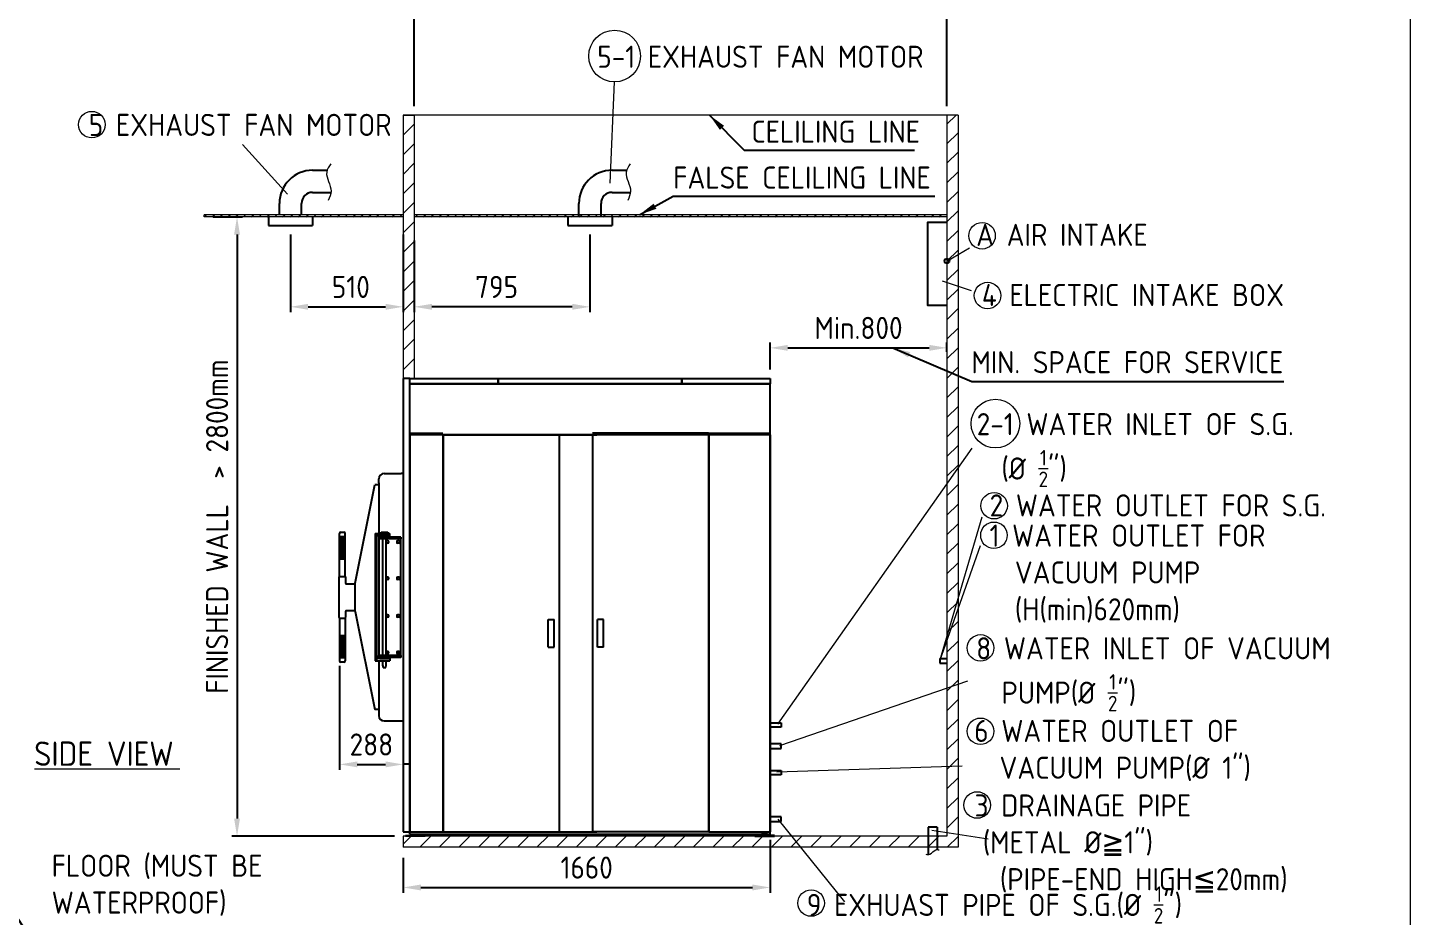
# Model space of a CAD drawing. Header units: millimetres. Extents: x -318593 to -214282, y -19600 to -2215.
# Drawn here: x -220537 to -214282, y -17165 to -13148 of the extents above; entities that cross this region are included whole.
import ezdxf

# ---------------------------------------------------------------- set-up
doc = ezdxf.new("R2010")
doc.units = ezdxf.units.MM
doc.header["$MEASUREMENT"] = 0
doc.linetypes.add('HIDDEN', pattern=[9.525, 6.35, -3.175])
doc.layers.get('0').update_dxf_attribs({"lineweight": 25})
for name, color, linetype, lineweight in [('D', 3, 'Continuous', 13), ('F', 7, 'Continuous', 15), ('H', 2, 'HIDDEN', 15), ('S', 4, 'Continuous', 15)]:
    doc.layers.add(name, color=color, linetype=linetype, lineweight=lineweight)
doc.styles.get("Standard").update_dxf_attribs({"font": 'KAIU.TTF'})
doc.styles.add('STU25', font='isocp2.shx')
doc.dimstyles.new('STU25', dxfattribs={"dimscale": 40, "dimtxt": 2.5, "dimasz": 2, "dimexe": 0.6, "dimexo": 1, "dimgap": 1, "dimtad": 1, "dimdsep": 46, "dimtxsty": 'STU25', "dimcen": 2, "dimazin": 2, "dimtfac": 1, "dimtmove": 0, "dimatfit": 3, "dimfxl": 0, "dimtolj": 1, "dimtzin": 0, "dimarcsym": 0})
doc.dimstyles.new('STU25$7', dxfattribs={"dimscale": 40, "dimtxt": 2.5, "dimasz": 2, "dimexe": 1.25, "dimexo": 0.625, "dimgap": 1, "dimtad": 0, "dimdec": 4, "dimdsep": 46, "dimtxsty": 'STU25', "dimcen": 2.5, "dimazin": 2, "dimtfac": 1, "dimtdec": 4, "dimtmove": 0, "dimatfit": 3, "dimfxl": 0, "dimtolj": 1, "dimtzin": 0, "dimarcsym": 0})
pattern_1 = [(45, (17799.336, -265.826), (-17.6776695, 17.6776695), [])]

# ---------------------------------------------------------------- blocks, each defined once
blk = doc.blocks.new('*D10')
at = {"layer": 'D', "color": 0, "lineweight": -2}
for p, q in [((-217177.9, -14693.3), (-217177.9, -14571.3)), ((-216377.9, -14612.8), (-216377.9, -14571.3)), ((-217097.9, -14595.3), (-216457.9, -14595.3))]:
    blk.add_line(p, q, dxfattribs=at)
at = {"layer": 'D', "color": 0}
for points in [[(-217097.9, -14582), (-217097.9, -14608.7), (-217177.9, -14595.3)], [(-216457.9, -14608.7), (-216457.9, -14582), (-216377.9, -14595.3)]]:
    blk.add_solid(points, dxfattribs=at)
at = {"layer": 'Defpoints', "color": 0}
for p in [(-216377.9, -14595.3), (-216377.9, -14652.8), (-217177.9, -14733.3)]:
    blk.add_point(p, dxfattribs=at)
at = {"layer": 'D', "color": 0, "insert": (-216777.9, -14505.3), "char_height": 100, "attachment_point": 5, "style": 'STU25'}
blk.add_mtext('\\A1;{\\Fisocp2.shx;Min.800}', dxfattribs=at)
blk = doc.blocks.new('*D11')
at = {"layer": 'D', "color": 0, "lineweight": -2}
for p, q in [((-217177.9, -16820.3), (-217177.9, -17059)), ((-218837.9, -16900.3), (-218837.9, -17059)), ((-218757.9, -17035), (-217257.9, -17035))]:
    blk.add_line(p, q, dxfattribs=at)
at = {"layer": 'D', "color": 0}
for points in [[(-218757.9, -17021.6), (-218757.9, -17048.3), (-218837.9, -17035)], [(-217257.9, -17048.3), (-217257.9, -17021.6), (-217177.9, -17035)]]:
    blk.add_solid(points, dxfattribs=at)
at = {"layer": 'Defpoints', "color": 0}
for p in [(-217177.9, -16780.3), (-218837.9, -16860.3), (-217177.9, -17035)]:
    blk.add_point(p, dxfattribs=at)
at = {"layer": 'D', "color": 0, "insert": (-218007.9, -16945), "char_height": 100, "attachment_point": 5, "style": 'STU25'}
blk.add_mtext('\\A1;1660', dxfattribs=at)
blk = doc.blocks.new('*D12')
at = {"layer": 'D', "color": 0, "lineweight": -2}
for p, q in [((-219125.6, -16033.6), (-219125.6, -16502.6)), ((-218837.9, -16386.8), (-218837.9, -16502.6)), ((-219045.6, -16478.6), (-218917.9, -16478.6))]:
    blk.add_line(p, q, dxfattribs=at)
at = {"layer": 'D', "color": 0}
for points in [[(-219045.6, -16465.2), (-219045.6, -16491.9), (-219125.6, -16478.6)], [(-218917.9, -16491.9), (-218917.9, -16465.2), (-218837.9, -16478.6)]]:
    blk.add_solid(points, dxfattribs=at)
at = {"layer": 'Defpoints', "color": 0}
for p in [(-219125.6, -15993.6), (-218837.9, -16346.8), (-218837.9, -16478.6)]:
    blk.add_point(p, dxfattribs=at)
at = {"layer": 'D', "color": 0, "insert": (-218981.8, -16388.6), "char_height": 100, "attachment_point": 5, "style": 'STU25'}
blk.add_mtext('\\A1;288', dxfattribs=at)
blk = doc.blocks.new('*D13')
at = {"layer": 'D', "color": 0, "lineweight": -2}
for p, q in [((-219347.9, -14082.5), (-219347.9, -14433.8)), ((-218837.9, -14082.5), (-218837.9, -14433.8)), ((-219267.9, -14409.8), (-218917.9, -14409.8))]:
    blk.add_line(p, q, dxfattribs=at)
at = {"layer": 'D', "color": 0}
for points in [[(-219267.9, -14396.4), (-219267.9, -14423.1), (-219347.9, -14409.8)], [(-218917.9, -14423.1), (-218917.9, -14396.4), (-218837.9, -14409.8)]]:
    blk.add_solid(points, dxfattribs=at)
at = {"layer": 'Defpoints', "color": 0}
for p in [(-219347.9, -14042.5), (-218837.9, -14042.5), (-218837.9, -14409.8)]:
    blk.add_point(p, dxfattribs=at)
at = {"layer": 'D', "color": 0, "insert": (-219074.6, -14319.8), "char_height": 100, "attachment_point": 5, "style": 'STU25'}
blk.add_mtext('\\A1;510', dxfattribs=at)
blk = doc.blocks.new('*D14')
at = {"layer": 'D', "color": 0, "lineweight": -2}
for p, q in [((-218787.9, -14109.8), (-218787.9, -14433.8)), ((-217992.9, -14082.5), (-217992.9, -14433.8)), ((-218072.9, -14409.8), (-218707.9, -14409.8))]:
    blk.add_line(p, q, dxfattribs=at)
at = {"layer": 'D', "color": 0}
for points in [[(-218707.9, -14396.4), (-218707.9, -14423.1), (-218787.9, -14409.8)], [(-218072.9, -14423.1), (-218072.9, -14396.4), (-217992.9, -14409.8)]]:
    blk.add_solid(points, dxfattribs=at)
at = {"layer": 'Defpoints', "color": 0}
for p in [(-218787.9, -14069.8), (-217992.9, -14042.5), (-218787.9, -14409.8)]:
    blk.add_point(p, dxfattribs=at)
at = {"layer": 'D', "color": 0, "insert": (-218415.4, -14319.8), "char_height": 100, "attachment_point": 5, "style": 'STU25'}
blk.add_mtext('\\A1;795', dxfattribs=at)
blk = doc.blocks.new('*D15')
at = {"layer": 'D', "color": 0, "lineweight": -2}
for p, q in [((-219697.9, -14003.3), (-219565.6, -14003.3)), ((-219589.6, -14083.3), (-219589.6, -16723.3)), ((-218877.9, -16803.3), (-219613.6, -16803.3))]:
    blk.add_line(p, q, dxfattribs=at)
at = {"layer": 'D', "color": 0}
for points in [[(-219576.3, -14083.3), (-219602.9, -14083.3), (-219589.6, -14003.3)], [(-219602.9, -16723.3), (-219576.3, -16723.3), (-219589.6, -16803.3)]]:
    blk.add_solid(points, dxfattribs=at)
at = {"layer": 'Defpoints', "color": 0}
for p in [(-219737.9, -14003.3), (-219589.6, -16803.3), (-218837.9, -16803.3)]:
    blk.add_point(p, dxfattribs=at)
at = {"layer": 'D', "color": 0, "insert": (-219679.6, -15403.3), "char_height": 100, "attachment_point": 5, "rotation": 90, "style": 'STU25'}
blk.add_mtext('\\A1;{\\Fisocp2.shx;FINISHED WALL } > {\\Fisocp2.shx;2800mm}', dxfattribs=at)
blk = doc.blocks.new('*D19')
at = {"layer": 'D', "color": 0, "lineweight": -2}
for p, q in [((-218787.9, -13503.3), (-218787.9, -13049.2)), ((-216457.9, -13073.2), (-218707.9, -13073.2)), ((-216377.9, -13503.3), (-216377.9, -13049.2))]:
    blk.add_line(p, q, dxfattribs=at)
at = {"layer": 'D', "color": 0}
for points in [[(-218707.9, -13059.9), (-218707.9, -13086.5), (-218787.9, -13073.2)], [(-216457.9, -13086.5), (-216457.9, -13059.9), (-216377.9, -13073.2)]]:
    blk.add_solid(points, dxfattribs=at)
at = {"layer": 'Defpoints', "color": 0}
for p in [(-218787.9, -13073.2), (-218787.9, -13543.3), (-216377.9, -13543.3)]:
    blk.add_point(p, dxfattribs=at)
at = {"layer": 'D', "color": 0, "insert": (-218462.9, -12923.2), "char_height": 100, "attachment_point": 1, "style": 'STU25'}
blk.add_mtext('\\A1;2410(STERILAZATION CORNER)', dxfattribs=at)

msp = doc.modelspace()

# ---------------------------------------------------------------- hatches: boundary and pattern name
at = {"layer": 'H', "ltscale": 5}
h = msp.add_hatch(dxfattribs=at)
h.set_pattern_fill('ANSI31', color=256, scale=500, style=0)
h.set_pattern_definition([(45, (-85049.83, -7060.514), (-44.194174, 44.194174), [])])
h.paths.add_polyline_path([(-216377.927, -16803.326), (-218837.927, -16803.326), (-218837.927, -16853.326), (-216327.927, -16853.326), (-216327.927, -13543.326), (-216377.927, -13543.326)])
h = msp.add_hatch(dxfattribs=at)
h.set_pattern_fill('ANSI31', color=256, scale=500, style=0)
h.set_pattern_definition([(45, (17799.336, -265.826), (-44.194174, 44.194174), [])])
h.paths.add_polyline_path([(-218837.927, -13543.326), (-218837.927, -14733.326), (-218787.927, -14733.326), (-218787.927, -13543.326)])
edge = h.paths.add_edge_path(flags=16)
edge.add_line((-218807.927, -14733.326), (-218837.927, -14733.326))
at = {"layer": 'H'}
h = msp.add_hatch(dxfattribs=at)
h.set_pattern_fill('ANSI31', color=256, scale=200, style=0)
h.set_pattern_definition(pattern_1)
h.paths.add_polyline_path([(-219737.927, -14003.326), (-219737.927, -13993.326), (-218837.927, -13993.326), (-218837.927, -14003.326)])
h = msp.add_hatch(dxfattribs=at)
h.set_pattern_fill('ANSI31', color=256, scale=200, style=0)
h.set_pattern_definition(pattern_1)
h.paths.add_polyline_path([(-216377.927, -13993.326), (-218787.927, -13993.326), (-218787.927, -14003.326), (-216377.927, -14003.326)])
edge = h.paths.add_edge_path()
edge.add_line((-216377.927, -14003.326), (-216377.927, -13992.711))

# ---------------------------------------------------------------- linework, layer by layer
for p, q in [((-219247.927, -13792.578), (-219182.007, -13792.578)), ((-217892.927, -13792.578), (-217827.007, -13792.578)), ((-219397.927, -13993.326), (-219397.927, -13942.578)), ((-219297.927, -13993.326), (-219297.927, -13942.578)), ((-219247.927, -13892.578), (-219164.632, -13892.578)), ((-218042.927, -14003.326), (-218042.927, -13942.578)), ((-217942.927, -14003.326), (-217942.927, -13942.578)), ((-217892.927, -13892.578), (-217809.632, -13892.578)), ((-219447.927, -14003.326), (-219447.927, -14042.47)), ((-219247.927, -14003.326), (-219247.927, -14042.47)), ((-218092.927, -14003.326), (-218092.927, -14042.47)), ((-217892.927, -14003.326), (-217892.927, -14042.47)), ((-219447.927, -14042.47), (-219247.927, -14042.47)), ((-218092.927, -14042.47), (-217892.927, -14042.47)), ((-218807.927, -14733.326), (-218837.927, -14733.326)), ((-218837.927, -14733.326), (-218837.927, -16783.326)), ((-218807.927, -14758.326), (-218807.927, -14733.326)), ((-218807.927, -14758.326), (-218807.927, -14733.326)), ((-218807.927, -14733.326), (-218407.927, -14733.326)), ((-218807.927, -14981.326), (-218807.927, -14751.326)), ((-217177.927, -14758.326), (-218807.927, -14758.326)), ((-218807.927, -14758.326), (-217177.927, -14758.326)), ((-218807.927, -14808.326), (-218807.927, -14758.326)), ((-218407.927, -14733.326), (-218407.927, -14758.326)), ((-218407.927, -14758.326), (-218407.927, -14733.326)), ((-218407.927, -14733.326), (-217577.927, -14733.326)), ((-217577.927, -14733.326), (-217577.927, -14758.326)), ((-217577.927, -14758.326), (-217577.927, -14733.326)), ((-217577.927, -14733.326), (-217177.927, -14733.326)), ((-217177.927, -14733.326), (-217177.927, -14758.326)), ((-217177.927, -14988.326), (-217177.927, -14758.326)), ((-217177.927, -14808.326), (-217177.927, -14758.326)), ((-218807.927, -16743.326), (-218807.927, -14808.326)), ((-217177.927, -16743.326), (-217177.927, -14808.326)), ((-218807.927, -14981.326), (-218657.927, -14981.326)), ((-218807.927, -14988.326), (-218807.927, -16783.326)), ((-217177.927, -14988.326), (-218807.927, -14988.326)), ((-218657.927, -14988.326), (-218657.927, -16783.326)), ((-218656.927, -14988.326), (-218656.927, -16783.326)), ((-218656.927, -14988.326), (-218132.927, -14988.326)), ((-218151.927, -14988.326), (-217961.927, -14988.326)), ((-218132.927, -14988.326), (-218132.927, -16783.326)), ((-218131.927, -14988.326), (-218131.927, -16783.326)), ((-217981.927, -14988.326), (-217981.927, -16783.326)), ((-217456.927, -14981.326), (-217980.927, -14981.326)), ((-217980.927, -14988.326), (-217980.927, -16783.326)), ((-217456.927, -14988.326), (-217456.927, -16783.326)), ((-217455.927, -14981.326), (-217177.927, -14981.326)), ((-217455.927, -14988.326), (-217455.927, -16783.326)), ((-217177.927, -14988.326), (-217177.927, -16783.326)), ((-218947.927, -15205.326), (-218947.927, -15187.326)), ((-218923.927, -15163.326), (-218846.927, -15163.326)), ((-219055.926, -15658.826), (-218966.927, -15215.326)), ((-218947.927, -15215.326), (-218966.927, -15215.326)), ((-218947.927, -15205.326), (-218947.927, -16000.326)), ((-219125.626, -15628.72), (-219125.626, -15434.72)), ((-219125.626, -15472.533), (-219101.812, -15448.72)), ((-219125.626, -15470.533), (-219103.812, -15448.72)), ((-219125.626, -15468.533), (-219105.812, -15448.72)), ((-219125.626, -15466.533), (-219107.812, -15448.72)), ((-219125.626, -15448.72), (-219100.226, -15448.72)), ((-219125.626, -15458.533), (-219115.812, -15448.72)), ((-219125.626, -15456.533), (-219117.812, -15448.72)), ((-219125.626, -15454.533), (-219119.812, -15448.72)), ((-219125.626, -15464.533), (-219109.812, -15448.72)), ((-219125.626, -15462.533), (-219111.812, -15448.72)), ((-219125.626, -15460.533), (-219113.812, -15448.72)), ((-219125.626, -15450.533), (-219123.812, -15448.72)), ((-219125.626, -15452.533), (-219121.812, -15448.72)), ((-219125.626, -15474.533), (-219100.226, -15449.133)), ((-219125.626, -15450.297), (-219100.226, -15475.697)), ((-219125.203, -15448.72), (-219100.226, -15473.697)), ((-219123.203, -15448.72), (-219100.226, -15471.697)), ((-219121.203, -15448.72), (-219100.226, -15469.697)), ((-219119.626, -15428.72), (-219106.226, -15428.72)), ((-219119.203, -15448.72), (-219100.226, -15467.697)), ((-219117.203, -15448.72), (-219100.226, -15465.697)), ((-219115.203, -15448.72), (-219100.226, -15463.697)), ((-219113.203, -15448.72), (-219100.226, -15461.697)), ((-219111.203, -15448.72), (-219100.226, -15459.697)), ((-219109.203, -15448.72), (-219100.226, -15457.697)), ((-219107.203, -15448.72), (-219100.226, -15455.697)), ((-219105.203, -15448.72), (-219100.226, -15453.697)), ((-219103.203, -15448.72), (-219100.226, -15451.697)), ((-219101.203, -15448.72), (-219100.226, -15449.697)), ((-219100.226, -15628.72), (-219100.226, -15434.72)), ((-218964.927, -15435.326), (-218964.927, -16010.326)), ((-218964.927, -15435.326), (-218897.927, -15435.326)), ((-218956.927, -16010.326), (-218956.927, -15435.326)), ((-218897.927, -15445.326), (-218956.927, -15445.326)), ((-218943.427, -15446.326), (-218942.927, -15445.826)), ((-218943.427, -15450.326), (-218943.427, -15446.326)), ((-218943.427, -15450.326), (-218942.927, -15450.826)), ((-218942.927, -15445.826), (-218930.927, -15445.826)), ((-218937.927, -15428.826), (-218937.427, -15428.326)), ((-218937.927, -15434.826), (-218937.927, -15428.826)), ((-218937.427, -15435.326), (-218937.927, -15434.826)), ((-218937.427, -15428.326), (-218908.427, -15428.326)), ((-218908.427, -15435.326), (-218937.427, -15435.326)), ((-218930.927, -15445.826), (-218914.927, -15445.826)), ((-218914.927, -15445.826), (-218902.927, -15445.826)), ((-218908.427, -15428.326), (-218907.927, -15428.826)), ((-218907.927, -15434.826), (-218908.427, -15435.326)), ((-218907.927, -15428.826), (-218907.927, -15434.826)), ((-218902.427, -15446.326), (-218902.927, -15445.826)), ((-218902.927, -15450.826), (-218902.427, -15450.326)), ((-218902.427, -15446.326), (-218902.427, -15450.326)), ((-218897.927, -15445.326), (-218897.927, -15435.326)), ((-219125.626, -15476.533), (-219100.226, -15451.133)), ((-219125.626, -15452.297), (-219100.226, -15477.697)), ((-219125.626, -15478.533), (-219100.226, -15453.133)), ((-219125.626, -15454.297), (-219100.226, -15479.697)), ((-219125.626, -15480.533), (-219100.226, -15455.133)), ((-219125.626, -15456.297), (-219100.226, -15481.697)), ((-219125.626, -15482.533), (-219100.226, -15457.133)), ((-219125.626, -15458.297), (-219100.226, -15483.697)), ((-219125.626, -15484.533), (-219100.226, -15459.133)), ((-219125.626, -15460.297), (-219100.226, -15485.697)), ((-219125.626, -15486.533), (-219100.226, -15461.133)), ((-219125.626, -15462.297), (-219100.226, -15487.697)), ((-219125.626, -15488.533), (-219100.226, -15463.133)), ((-219125.626, -15464.297), (-219100.226, -15489.697)), ((-219125.626, -15490.533), (-219100.226, -15465.133)), ((-219125.626, -15466.297), (-219100.226, -15491.697)), ((-219125.626, -15492.533), (-219100.226, -15467.133)), ((-219125.626, -15468.297), (-219100.226, -15493.697)), ((-219125.626, -15494.533), (-219100.226, -15469.133)), ((-219125.626, -15470.297), (-219100.226, -15495.697)), ((-219125.626, -15496.533), (-219100.226, -15471.133)), ((-219125.626, -15472.297), (-219100.226, -15497.697)), ((-219125.626, -15498.533), (-219100.226, -15473.133)), ((-219125.626, -15474.297), (-219100.226, -15499.697)), ((-219125.626, -15500.533), (-219100.226, -15475.133)), ((-219125.626, -15476.297), (-219100.226, -15501.697)), ((-219125.626, -15502.533), (-219100.226, -15477.133)), ((-219125.626, -15478.297), (-219100.226, -15503.697)), ((-219125.626, -15504.533), (-219100.226, -15479.133)), ((-219125.626, -15480.297), (-219100.226, -15505.697)), ((-219125.626, -15506.533), (-219100.226, -15481.133)), ((-219125.626, -15482.297), (-219100.226, -15507.697)), ((-219125.626, -15508.533), (-219100.226, -15483.133)), ((-219125.626, -15484.297), (-219100.226, -15509.697)), ((-219125.626, -15510.533), (-219100.226, -15485.133)), ((-219125.626, -15486.297), (-219100.226, -15511.697)), ((-219125.626, -15512.533), (-219100.226, -15487.133)), ((-219125.626, -15488.297), (-219100.226, -15513.697)), ((-219125.626, -15514.533), (-219100.226, -15489.133)), ((-219125.626, -15490.297), (-219100.226, -15515.697)), ((-219125.626, -15516.533), (-219100.226, -15491.133)), ((-219125.626, -15492.297), (-219100.226, -15517.697)), ((-219125.626, -15518.533), (-219100.226, -15493.133)), ((-219125.626, -15494.297), (-219100.226, -15519.697)), ((-219125.626, -15520.533), (-219100.226, -15495.133)), ((-219125.626, -15496.297), (-219100.226, -15521.697)), ((-219125.626, -15522.533), (-219100.226, -15497.133)), ((-219125.626, -15498.297), (-219100.226, -15523.697)), ((-219125.626, -15524.533), (-219100.226, -15499.133)), ((-219125.626, -15500.297), (-219100.226, -15525.697)), ((-219125.626, -15526.533), (-219100.226, -15501.133)), ((-219125.626, -15502.297), (-219100.226, -15527.697)), ((-219125.626, -15528.533), (-219100.226, -15503.133)), ((-219125.626, -15504.297), (-219100.226, -15529.697)), ((-219125.626, -15530.533), (-219100.226, -15505.133)), ((-219125.626, -15506.297), (-219100.226, -15531.697)), ((-219125.626, -15532.533), (-219100.226, -15507.133)), ((-219125.626, -15508.297), (-219100.226, -15533.697)), ((-219125.626, -15534.533), (-219100.226, -15509.133)), ((-219125.626, -15510.297), (-219100.226, -15535.697)), ((-219125.626, -15536.533), (-219100.226, -15511.133)), ((-219125.626, -15512.297), (-219100.226, -15537.697)), ((-218847.927, -15450.826), (-218947.927, -15450.826)), ((-218947.927, -15450.826), (-218947.927, -15458.826)), ((-218847.927, -15458.826), (-218947.927, -15458.826)), ((-218942.927, -15450.826), (-218936.927, -15450.826)), ((-218930.927, -15458.826), (-218930.927, -15986.826)), ((-218847.927, -15450.826), (-218922.927, -15450.826)), ((-218914.927, -15986.826), (-218914.927, -15458.826)), ((-218908.427, -15467.826), (-218913.427, -15467.826)), ((-218908.427, -15477.826), (-218913.427, -15477.826)), ((-218908.927, -15450.826), (-218902.927, -15450.826)), ((-218874.681, -15458.826), (-218874.681, -15450.826)), ((-218857.427, -15467.826), (-218862.427, -15467.826)), ((-218857.427, -15477.826), (-218862.427, -15477.826)), ((-218847.927, -15458.826), (-218847.927, -15450.826)), ((-218847.927, -15450.826), (-218847.927, -15458.826)), ((-218847.927, -15994.826), (-218847.927, -15450.826)), ((-219125.626, -15538.533), (-219100.226, -15513.133)), ((-219125.626, -15514.297), (-219100.226, -15539.697)), ((-219125.626, -15540.533), (-219100.226, -15515.133)), ((-219125.626, -15516.297), (-219100.226, -15541.697)), ((-219125.626, -15542.533), (-219100.226, -15517.133)), ((-219125.626, -15518.297), (-219100.226, -15543.697)), ((-219125.626, -15544.533), (-219100.226, -15519.133)), ((-219125.626, -15520.297), (-219100.226, -15545.697)), ((-219125.626, -15546.533), (-219100.226, -15521.133)), ((-219125.626, -15522.297), (-219100.226, -15547.697)), ((-219125.626, -15548.533), (-219100.226, -15523.133)), ((-219125.626, -15524.297), (-219101.203, -15548.72)), ((-219125.626, -15526.297), (-219103.203, -15548.72)), ((-219125.626, -15528.297), (-219105.203, -15548.72)), ((-219125.626, -15530.297), (-219107.203, -15548.72)), ((-219125.626, -15532.297), (-219109.203, -15548.72)), ((-219125.626, -15534.297), (-219111.203, -15548.72)), ((-219125.626, -15536.297), (-219113.203, -15548.72)), ((-219125.626, -15538.297), (-219115.203, -15548.72)), ((-219125.626, -15540.297), (-219117.203, -15548.72)), ((-219125.626, -15542.297), (-219119.203, -15548.72)), ((-219125.626, -15544.297), (-219121.203, -15548.72)), ((-219125.626, -15546.297), (-219123.203, -15548.72)), ((-219125.626, -15548.72), (-219100.226, -15548.72)), ((-219123.812, -15548.72), (-219100.226, -15525.133)), ((-219121.812, -15548.72), (-219100.226, -15527.133)), ((-219119.812, -15548.72), (-219100.226, -15529.133)), ((-219117.812, -15548.72), (-219100.226, -15531.133)), ((-219115.812, -15548.72), (-219100.226, -15533.133)), ((-219113.812, -15548.72), (-219100.226, -15535.133)), ((-219111.812, -15548.72), (-219100.226, -15537.133)), ((-219109.812, -15548.72), (-219100.226, -15539.133)), ((-219107.812, -15548.72), (-219100.226, -15541.133)), ((-219105.812, -15548.72), (-219100.226, -15543.133)), ((-219103.812, -15548.72), (-219100.226, -15545.133)), ((-219101.812, -15548.72), (-219100.226, -15547.133)), ((-219127.926, -15814.932), (-219127.926, -15630.72)), ((-219125.926, -15628.72), (-219099.926, -15628.72)), ((-219097.926, -15660.326), (-219097.926, -15630.72)), ((-218908.427, -15632.826), (-218913.427, -15632.826)), ((-218857.427, -15632.826), (-218862.427, -15632.826)), ((-219095.926, -15662.326), (-219055.926, -15662.326)), ((-219055.926, -15786.826), (-219055.926, -15658.826)), ((-218908.427, -15642.826), (-218913.427, -15642.826)), ((-218857.427, -15642.826), (-218862.427, -15642.826)), ((-219125.926, -15816.932), (-219099.926, -15816.932)), ((-219125.626, -15816.932), (-219125.626, -16010.932)), ((-219100.226, -15816.932), (-219100.226, -16010.932)), ((-219097.926, -15814.932), (-219097.926, -15785.326)), ((-219095.926, -15783.326), (-219055.926, -15783.326)), ((-219055.926, -15786.826), (-218966.927, -16230.326)), ((-218908.427, -15802.826), (-218913.427, -15802.826)), ((-218908.427, -15812.826), (-218913.427, -15812.826)), ((-218857.427, -15802.826), (-218862.427, -15802.826)), ((-218857.427, -15812.826), (-218862.427, -15812.826)), ((-218181.927, -15823.326), (-218154.927, -15823.326)), ((-218181.927, -15948.326), (-218181.927, -15823.326)), ((-218154.927, -15948.326), (-218154.927, -15823.326)), ((-217931.927, -15823.326), (-217958.927, -15823.326)), ((-217958.927, -15948.326), (-217958.927, -15823.326)), ((-217931.927, -15948.326), (-217931.927, -15823.326)), ((-219110.039, -15896.932), (-219125.626, -15912.519)), ((-219108.039, -15896.932), (-219125.626, -15914.519)), ((-219106.039, -15896.932), (-219125.626, -15916.519)), ((-219104.039, -15896.932), (-219125.626, -15918.519)), ((-219102.039, -15896.932), (-219125.626, -15920.519)), ((-219100.226, -15896.932), (-219125.626, -15896.932)), ((-219116.039, -15896.932), (-219125.626, -15906.519)), ((-219114.039, -15896.932), (-219125.626, -15908.519)), ((-219112.039, -15896.932), (-219125.626, -15910.519)), ((-219122.039, -15896.932), (-219125.626, -15900.519)), ((-219120.039, -15896.932), (-219125.626, -15902.519)), ((-219118.039, -15896.932), (-219125.626, -15904.519)), ((-219124.039, -15896.932), (-219125.626, -15898.519)), ((-219100.226, -15897.119), (-219125.626, -15922.519)), ((-219100.226, -15923.355), (-219125.626, -15897.955)), ((-219100.226, -15899.119), (-219125.626, -15924.519)), ((-219100.226, -15925.355), (-219125.626, -15899.955)), ((-219100.226, -15901.119), (-219125.626, -15926.519)), ((-219100.226, -15927.355), (-219125.626, -15901.955)), ((-219100.226, -15903.119), (-219125.626, -15928.519)), ((-219100.226, -15929.355), (-219125.626, -15903.955)), ((-219100.226, -15905.119), (-219125.626, -15930.519)), ((-219100.226, -15931.355), (-219125.626, -15905.955)), ((-219100.226, -15907.119), (-219125.626, -15932.519)), ((-219100.226, -15933.355), (-219125.626, -15907.955)), ((-219100.226, -15909.119), (-219125.626, -15934.519)), ((-219100.226, -15935.355), (-219125.626, -15909.955)), ((-219100.226, -15911.119), (-219125.626, -15936.519)), ((-219100.226, -15937.355), (-219125.626, -15911.955)), ((-219100.226, -15913.119), (-219125.626, -15938.519)), ((-219100.226, -15939.355), (-219125.626, -15913.955)), ((-219100.226, -15915.119), (-219125.626, -15940.519)), ((-219100.226, -15941.355), (-219125.626, -15915.955)), ((-219100.226, -15917.119), (-219125.626, -15942.519)), ((-219100.226, -15943.355), (-219125.626, -15917.955)), ((-219100.226, -15919.119), (-219125.626, -15944.519)), ((-219100.226, -15945.355), (-219125.626, -15919.955)), ((-219100.226, -15921.119), (-219125.626, -15946.519)), ((-219100.226, -15947.355), (-219125.626, -15921.955)), ((-219100.226, -15923.119), (-219125.626, -15948.519)), ((-219100.226, -15949.355), (-219125.626, -15923.955)), ((-219100.226, -15925.119), (-219125.626, -15950.519)), ((-219100.226, -15951.355), (-219125.626, -15925.955)), ((-219100.226, -15927.119), (-219125.626, -15952.519)), ((-219100.226, -15953.355), (-219125.626, -15927.955)), ((-219100.226, -15929.119), (-219125.626, -15954.519)), ((-219100.226, -15955.355), (-219125.626, -15929.955)), ((-219100.226, -15931.119), (-219125.626, -15956.519)), ((-219100.226, -15957.355), (-219125.626, -15931.955)), ((-219100.226, -15933.119), (-219125.626, -15958.519)), ((-219100.226, -15959.355), (-219125.626, -15933.955)), ((-219100.226, -15935.119), (-219125.626, -15960.519)), ((-219100.226, -15961.355), (-219125.626, -15935.955)), ((-219100.226, -15937.119), (-219125.626, -15962.519)), ((-219100.226, -15963.355), (-219125.626, -15937.955)), ((-219100.226, -15939.119), (-219125.626, -15964.519)), ((-219100.226, -15965.355), (-219125.626, -15939.955)), ((-219100.226, -15941.119), (-219125.626, -15966.519)), ((-219100.226, -15967.355), (-219125.626, -15941.955)), ((-219100.226, -15943.119), (-219125.626, -15968.519)), ((-219100.226, -15969.355), (-219125.626, -15943.955)), ((-219100.226, -15945.119), (-219125.626, -15970.519)), ((-219100.226, -15971.355), (-219125.626, -15945.955)), ((-219100.226, -15947.119), (-219125.626, -15972.519)), ((-219100.226, -15973.355), (-219125.626, -15947.955)), ((-219100.226, -15949.119), (-219125.626, -15974.519)), ((-219100.226, -15975.355), (-219125.626, -15949.955)), ((-219100.226, -15921.355), (-219124.648, -15896.932)), ((-219100.226, -15919.355), (-219122.648, -15896.932)), ((-219100.226, -15917.355), (-219120.648, -15896.932)), ((-219100.226, -15915.355), (-219118.648, -15896.932)), ((-219100.226, -15913.355), (-219116.648, -15896.932)), ((-219100.226, -15911.355), (-219114.648, -15896.932)), ((-219100.226, -15909.355), (-219112.648, -15896.932)), ((-219100.226, -15907.355), (-219110.648, -15896.932)), ((-219100.226, -15905.355), (-219108.648, -15896.932)), ((-219100.226, -15903.355), (-219106.648, -15896.932)), ((-219100.226, -15901.355), (-219104.648, -15896.932)), ((-219100.226, -15899.355), (-219102.648, -15896.932)), ((-218181.927, -15948.326), (-218154.927, -15948.326)), ((-217931.927, -15948.326), (-217958.927, -15948.326)), ((-219100.226, -15951.119), (-219125.626, -15976.519)), ((-219100.226, -15977.355), (-219125.626, -15951.955)), ((-219100.226, -15953.119), (-219125.626, -15978.519)), ((-219100.226, -15979.355), (-219125.626, -15953.955)), ((-219100.226, -15955.119), (-219125.626, -15980.519)), ((-219100.226, -15981.355), (-219125.626, -15955.955)), ((-219100.226, -15957.119), (-219125.626, -15982.519)), ((-219100.226, -15983.355), (-219125.626, -15957.955)), ((-219100.226, -15959.119), (-219125.626, -15984.519)), ((-219100.226, -15985.355), (-219125.626, -15959.955)), ((-219100.226, -15961.119), (-219125.626, -15986.519)), ((-219100.226, -15987.355), (-219125.626, -15961.955)), ((-219100.226, -15963.119), (-219125.626, -15988.519)), ((-219100.226, -15989.355), (-219125.626, -15963.955)), ((-219100.226, -15965.119), (-219125.626, -15990.519)), ((-219100.226, -15991.355), (-219125.626, -15965.955)), ((-219100.226, -15967.119), (-219125.626, -15992.519)), ((-219100.226, -15993.355), (-219125.626, -15967.955)), ((-219100.226, -15969.119), (-219125.626, -15994.519)), ((-219100.226, -15995.355), (-219125.626, -15969.955)), ((-219100.226, -15971.119), (-219125.626, -15996.519)), ((-219100.648, -15996.932), (-219125.626, -15971.955)), ((-219102.648, -15996.932), (-219125.626, -15973.955)), ((-219104.648, -15996.932), (-219125.626, -15975.955)), ((-219106.648, -15996.932), (-219125.626, -15977.955)), ((-219108.648, -15996.932), (-219125.626, -15979.955)), ((-219110.648, -15996.932), (-219125.626, -15981.955)), ((-219112.648, -15996.932), (-219125.626, -15983.955)), ((-219114.648, -15996.932), (-219125.626, -15985.955)), ((-219116.648, -15996.932), (-219125.626, -15987.955)), ((-219118.648, -15996.932), (-219125.626, -15989.955)), ((-219120.648, -15996.932), (-219125.626, -15991.955)), ((-219122.648, -15996.932), (-219125.626, -15993.955)), ((-219124.648, -15996.932), (-219125.626, -15995.955)), ((-219100.226, -15996.932), (-219125.626, -15996.932)), ((-219100.226, -15973.119), (-219124.039, -15996.932)), ((-219100.226, -15975.119), (-219122.039, -15996.932)), ((-219100.226, -15977.119), (-219120.039, -15996.932)), ((-219100.226, -15979.119), (-219118.039, -15996.932)), ((-219100.226, -15981.119), (-219116.039, -15996.932)), ((-219100.226, -15983.119), (-219114.039, -15996.932)), ((-219100.226, -15985.119), (-219112.039, -15996.932)), ((-219100.226, -15987.119), (-219110.039, -15996.932)), ((-219100.226, -15989.119), (-219108.039, -15996.932)), ((-219100.226, -15991.119), (-219106.039, -15996.932)), ((-219100.226, -15993.119), (-219104.039, -15996.932)), ((-219100.226, -15995.119), (-219102.039, -15996.932)), ((-218964.927, -16010.326), (-218897.927, -16010.326)), ((-218897.927, -16000.326), (-218956.927, -16000.326)), ((-218847.927, -15986.826), (-218947.927, -15986.826)), ((-218947.927, -15994.826), (-218947.927, -15986.826)), ((-218847.927, -15994.826), (-218947.927, -15994.826)), ((-218947.927, -16010.326), (-218947.927, -16240.326)), ((-218943.427, -15995.326), (-218942.927, -15994.826)), ((-218943.427, -15995.326), (-218943.427, -15999.326)), ((-218943.427, -15999.326), (-218942.927, -15999.826)), ((-218942.927, -15994.826), (-218936.927, -15994.826)), ((-218942.927, -15999.826), (-218930.927, -15999.826)), ((-218930.927, -15999.826), (-218914.927, -15999.826)), ((-218930.927, -16010.326), (-218930.927, -16030.326)), ((-218847.927, -15994.826), (-218922.927, -15994.826)), ((-218847.927, -15994.826), (-218922.927, -15994.826)), ((-218914.927, -15999.826), (-218902.927, -15999.826)), ((-218914.927, -16030.326), (-218914.927, -16010.326)), ((-218908.427, -15967.826), (-218913.427, -15967.826)), ((-218908.427, -15977.826), (-218913.427, -15977.826)), ((-218908.927, -15994.826), (-218902.927, -15994.826)), ((-218902.927, -15994.826), (-218902.427, -15995.326)), ((-218902.427, -15999.326), (-218902.927, -15999.826)), ((-218902.427, -15999.326), (-218902.427, -15995.326)), ((-218897.927, -16000.326), (-218897.927, -16010.326)), ((-218874.681, -15994.826), (-218874.681, -15986.826)), ((-218857.427, -15967.826), (-218862.427, -15967.826)), ((-218857.427, -15977.826), (-218862.427, -15977.826)), ((-218847.927, -15986.826), (-218847.927, -15994.826)), ((-218847.927, -15994.826), (-218847.927, -15986.826)), ((-218847.927, -15986.826), (-218847.927, -15994.826)), ((-216410.302, -16000.292), (-216410.302, -16020.292)), ((-216410.302, -16000.292), (-216377.927, -16000.292)), ((-219106.226, -16016.932), (-219119.626, -16016.932)), ((-218930.927, -16030.326), (-218928.927, -16040.326)), ((-218928.927, -16040.326), (-218916.927, -16040.326)), ((-218916.927, -16040.326), (-218914.927, -16030.326)), ((-216410.302, -16020.292), (-216377.927, -16020.292)), ((-218947.927, -16230.326), (-218966.927, -16230.326)), ((-218947.927, -16240.326), (-218947.927, -16258.326)), ((-218923.927, -16282.326), (-218846.927, -16282.326)), ((-217177.927, -16290.826), (-217127.927, -16290.826)), ((-217177.927, -16310.826), (-217177.927, -16290.826)), ((-217127.927, -16310.826), (-217177.927, -16310.826)), ((-217127.927, -16290.826), (-217127.927, -16310.826)), ((-217127.927, -16386.326), (-217177.927, -16386.326)), ((-217127.927, -16406.326), (-217127.927, -16386.326)), ((-217177.927, -16406.326), (-217127.927, -16406.326)), ((-218837.927, -16476.326), (-218807.927, -16476.326)), ((-217177.927, -16506.326), (-217127.927, -16506.326)), ((-217127.927, -16506.326), (-217127.927, -16526.326)), ((-217127.927, -16526.326), (-217177.927, -16526.326)), ((-218807.927, -16793.326), (-218807.927, -16743.326)), ((-217127.927, -16716.326), (-217177.927, -16716.326)), ((-217177.927, -16736.326), (-217127.927, -16736.326)), ((-217177.927, -16793.326), (-217177.927, -16743.326)), ((-217127.927, -16736.326), (-217127.927, -16716.326)), ((-216462.927, -16762.449), (-216462.927, -16885.706)), ((-216422.927, -16762.449), (-216462.927, -16762.449)), ((-216422.927, -16762.449), (-216422.927, -16863.873)), ((-218837.927, -16783.326), (-218807.927, -16783.326)), ((-218827.23, -16803.326), (-218827.23, -16800.326)), ((-218827.23, -16800.326), (-218738.23, -16800.326)), ((-218738.23, -16803.326), (-218827.23, -16803.326)), ((-218807.927, -16783.326), (-218657.927, -16783.326)), ((-218807.927, -16793.326), (-217177.927, -16793.326)), ((-218796.009, -16800.326), (-218796.009, -16793.326)), ((-218796.009, -16793.326), (-218769.451, -16793.326)), ((-218769.451, -16793.326), (-218769.451, -16800.326)), ((-218738.23, -16800.326), (-218738.23, -16803.326)), ((-218656.927, -16783.326), (-218132.927, -16783.326)), ((-218151.927, -16783.326), (-217961.927, -16783.326)), ((-217456.927, -16783.326), (-217980.927, -16783.326)), ((-217455.927, -16783.326), (-217177.927, -16783.326)), ((-217247.623, -16800.326), (-217247.623, -16803.326)), ((-217158.623, -16800.326), (-217247.623, -16800.326)), ((-217247.623, -16803.326), (-217158.623, -16803.326)), ((-217216.402, -16793.326), (-217216.402, -16800.326)), ((-217189.844, -16793.326), (-217216.402, -16793.326)), ((-217189.844, -16800.326), (-217189.844, -16793.326)), ((-217158.623, -16803.326), (-217158.623, -16800.326))]:
    msp.add_line(p, q)
at = {"ltscale": 0.5}
msp.add_line((-218908.927, -15986.826), (-218908.927, -15994.826), dxfattribs=at)
msp.add_lwpolyline([(-216377.927, -14028.841), (-216465.512, -14028.841), (-216465.512, -14402.711), (-216377.927, -14402.711)])
msp.add_circle((-216377.927, -14202.711), 10.761)
for centre, radius, start, end in [((-219247.927, -13942.578), 150, 90, 180), ((-217892.927, -13942.578), 150, 90, 180), ((-219247.927, -13942.578), 50, 90, 180), ((-217892.927, -13942.578), 50, 90, 180), ((-218923.927, -15187.326), 24, 90, 180), ((-218846.927, -15187.326), 24, 67.9756872, 90), ((-219119.626, -15434.72), 6, 90, 180), ((-219106.226, -15434.72), 6, 0, 90), ((-218913.427, -15472.826), 5, 90, 107.4576031), ((-218913.427, -15472.826), 5, 252.5423969, 270), ((-218908.427, -15472.826), 5, 270, 90), ((-218862.427, -15472.826), 5, 90, 270), ((-218857.427, -15472.826), 5, 270, 90), ((-219125.926, -15630.72), 2, 90, 180), ((-219099.926, -15630.72), 2, 0, 90), ((-218913.427, -15637.826), 5, 90, 107.4576031), ((-218908.427, -15637.826), 5, 270, 90), ((-218862.427, -15637.826), 5, 90, 270), ((-218857.427, -15637.826), 5, 270, 90), ((-219095.926, -15660.326), 2, 180, 270), ((-218913.427, -15637.826), 5, 252.5423969, 270), ((-219125.926, -15814.932), 2, 180, 270), ((-219099.926, -15814.932), 2, 270, 0), ((-219095.926, -15785.326), 2, 90, 180), ((-218913.427, -15807.826), 5, 90, 107.4576031), ((-218913.427, -15807.826), 5, 252.5423969, 270), ((-218908.427, -15807.826), 5, 270, 90), ((-218862.427, -15807.826), 5, 90, 270), ((-218857.427, -15807.826), 5, 270, 90), ((-219119.626, -16010.932), 6, 180, 270), ((-219106.226, -16010.932), 6, 270, 0), ((-218913.427, -15972.826), 5, 90, 107.4576031), ((-218913.427, -15972.826), 5, 252.5423969, 270), ((-218908.427, -15972.826), 5, 270, 90), ((-218862.427, -15972.826), 5, 90, 270), ((-218857.427, -15972.826), 5, 270, 90), ((-218923.927, -16258.326), 24, 180, 270), ((-218846.927, -16258.326), 24, 270, 292.0243128)]:
    msp.add_arc(centre, radius, start, end)
at = {"layer": 'D'}
for p, q in [((-217900.956, -13851.027), (-217881.651, -13393.234)), ((-219361.842, -13899.788), (-219564.988, -13675.833)), ((-216377.927, -14202.711), (-216275.852, -14142.782)), ((-216400.36, -14293.029), (-216268.646, -14336.35)), ((-217143.787, -16296.242), (-216264.224, -15049.313)), ((-216410.302, -16010.292), (-216218.228, -15359.11)), ((-216410.302, -16010.292), (-216225.725, -15489.016)), ((-217133.981, -16393.815), (-216283.324, -16101.426)), ((-220506.221, -16498.677), (-219848.938, -16498.677)), ((-217147.365, -16512.068), (-216309.054, -16485.616)), ((-217142.443, -16725.943), (-216841.429, -17099.579)), ((-216446.457, -16776.475), (-216191.172, -16814.902))]:
    msp.add_line(p, q, dxfattribs=at)
for centre, radius in [((-217881.651, -13276.296), 116.938), ((-220246.624, -13586.281), 60), ((-216219.228, -14088.494), 60), ((-216194.165, -14359.1), 60), ((-216158.541, -14938.08), 110), ((-216164.699, -15309.079), 60), ((-216165.312, -15442.894), 60), ((-216226.163, -15951.945), 60), ((-216226.163, -16328.999), 60), ((-216241.261, -16662.136), 60), ((-216992.493, -17105.338), 60)]:
    msp.add_circle(centre, radius, dxfattribs=at)
for points in [[(-219165.692, -13763.001), (-219183.954, -13800.905), (-219164.287, -13887.243), (-219176.93, -13929.359)], [(-217810.692, -13763.001), (-217828.954, -13800.905), (-217809.287, -13887.243), (-217821.93, -13929.359)], [(-216473.59, -16884.566), (-216455.262, -16884.566), (-216428.856, -16864.697), (-216413.634, -16864.697)]]:
    msp.add_spline(points, degree=3, dxfattribs=at)
at = {"layer": 'F', "color": 6}
for points in [[(-228931.583, -9300.465), (-228931.583, -19600.465), (-214281.583, -19600.465), (-214281.583, -9300.465)], [(-228931.568, -9300.475), (-228931.568, -19600.465), (-214281.583, -19600.465), (-214281.583, -9300.475)]]:
    msp.add_lwpolyline(points, close=True, dxfattribs=at)
at = {"layer": 'S'}
for p, q in [((-216327.927, -13543.326), (-218837.927, -13543.326)), ((-218837.927, -13543.326), (-218837.927, -14733.326)), ((-218837.927, -13543.326), (-218787.927, -13543.326)), ((-218787.927, -13543.326), (-218787.927, -14733.326)), ((-216377.927, -13543.326), (-216377.927, -16803.326)), ((-216327.927, -13543.326), (-216327.927, -16853.326)), ((-219737.927, -14003.326), (-219737.927, -13993.326)), ((-218837.927, -13993.326), (-219737.927, -13993.326)), ((-218837.927, -14003.326), (-219737.927, -14003.326)), ((-216377.927, -13993.326), (-218787.927, -13993.326)), ((-216377.927, -14003.326), (-218787.927, -14003.326)), ((-218837.927, -14733.326), (-218787.927, -14733.326)), ((-216377.927, -16803.326), (-218837.927, -16803.326)), ((-218837.927, -16803.326), (-218837.927, -16853.326)), ((-216327.927, -16853.326), (-218837.927, -16853.326))]:
    msp.add_line(p, q, dxfattribs=at)

# ---------------------------------------------------------------- texts
at = {"layer": 'D', "attachment_point": 1}
for s, insert, char_height in [('{\\Fisocp2.shx;\\C3;5-1 EXHAUST FAN MOTOR}', (-217959.958, -13229.19), 100), ('{\\Fisocp2.shx;\\C3;5 EXHAUST FAN MOTOR}', (-220260.197, -13537.356), 100), ('{\\Fisocp2.shx;\\C3;CELILING LINE}', (-217262.526, -13567.949), 100), ('{\\Fisocp2.shx;\\C3;FALSE CELILING LINE}', (-217616.256, -13775.546), 100), ('{\\Fisocp2.shx;\\C3;A AIR INTAKE}', (-216245.73, -14034.393), 100), ('{\\Fisocp2.shx;\\C3;4 ELECTRIC INTAKE BOX}', (-216219.962, -14306.448), 100), ('{\\Fisocp2.shx;\\C3;MIN. SPACE FOR SERVICE}', (-216267.155, -14610.262), 100), ('{\\Fisocp2.shx;\\C11;SIDE VIEW}', (-220507.246, -16375.017), 110), ('{\\Fisocp2.shx;\\C3;3 DRAINAGE PIPE \\P\\f???|b0|i0|c0|p65; \\Fisocp2.shx;(METAL %%c\\f新細明體|b0|i0|c136|p32;≧\\Fisocp2.shx;1")\\P  (PIPE-END HIGH\\f新細明體|b0|i0|c136|p32;≦\\Fisocp2.shx;20mm)}', (-216252.883, -16614.176), 100), ('{\\Fisocp2.shx;FLOOR (MUST BE \\PWATERPROOF)}', (-220428.258, -16886.792), 100), ('\\A1;{\\Fisocp2.shx;9 EXHUAST PIPE OF S.G.(%%C \\H0.7x;\\S1/2;\\H1.429x;")}', (-217012.1, -17029.981), 100)]:
    msp.add_mtext(s, dxfattribs=dict(at, insert=insert, char_height=char_height))
at = {"layer": 'D', "char_height": 100, "attachment_point": 1, "style": 'STU25'}
for s, insert in [('\\A1;2-1 WATER INLET OF S.G.\\P{\\f????|b0|i0|c0|p54;   }(%%C {\\H0.7x;\\S1/2;}")', (-216243.318, -14890.194)), ('{\\C3;2 WATER OUTLET FOR S.G.}', (-216184.83, -15257.705)), ('{\\C3;1 WATER OUTLET FOR \\P  VACUUM PUMP\\P  (H(min)620mm)}', (-216185.26, -15394.259)), ('\\A1;8 WATER INLET OF VACUUM\\P  PUMP(%%C {\\H0.7x;\\S1/2;}")', (-216245.48, -15903.765)), ('6 WATER OUTLET OF  \\P  VACUUM PUMP(%%C 1")', (-216254.473, -16277.097))]:
    msp.add_mtext(s, dxfattribs=dict(at, insert=insert))

# ---------------------------------------------------------------- dimensions: what is measured, and where the dimension line sits
at = {"layer": 'D'}
for base, p1, p2, text, picture, middle in [((-218787.927, -13073.204), (-216377.927, -13543.326), (-218787.927, -13543.326), '<>(STERILAZATION CORNER)', '*D19', (-217582.927, -12978.204)), ((-216377.927, -14595.338), (-217177.927, -14733.326), (-216377.927, -14652.822), '{\\Fisocp2.shx;Min.<>}', '*D10', (-216777.927, -14505.338))]:
    dim = msp.add_linear_dim(base=base, p1=p1, p2=p2, text=text, dimstyle='STU25', dxfattribs=at)
    dim.commit()
    dim.dimension.update_dxf_attribs({"geometry": picture, "text_midpoint": middle})
dim = msp.add_linear_dim(base=(-219589.592, -16803.326), p1=(-219737.927, -14003.326), p2=(-218837.927, -16803.326), angle=90, text='{\\Fisocp2.shx;FINISHED WALL } > {\\Fisocp2.shx;2800mm}', dimstyle='STU25', dxfattribs=at)
dim.commit()
dim.dimension.update_dxf_attribs({"geometry": '*D15', "text_midpoint": (-219589.592, -15403.326), "dimtype": 160})
for base, p1, p2, picture, middle in [((-218837.927, -14409.758), (-219347.927, -14042.47), (-218837.927, -14042.47), '*D13', (-219074.621, -14409.758)), ((-218787.927, -14409.758), (-217992.927, -14042.47), (-218787.927, -14069.809), '*D14', (-218415.427, -14409.758)), ((-217177.927, -17034.967), (-218837.927, -16860.326), (-217177.927, -16780.326), '*D11', (-218007.927, -17034.967))]:
    dim = msp.add_linear_dim(base=base, p1=p1, p2=p2, dimstyle='STU25', dxfattribs=at)
    dim.commit()
    dim.dimension.update_dxf_attribs({"geometry": picture, "text_midpoint": middle, "dimtype": 160})
dim = msp.add_linear_dim(base=(-218837.927, -16478.556), p1=(-219125.626, -15993.613), p2=(-218837.927, -16346.799), dimstyle='STU25', override={"dimdec": 0}, dxfattribs=at)
dim.commit()
dim.dimension.update_dxf_attribs({"geometry": '*D12', "text_midpoint": (-218981.776, -16478.556), "dimtype": 160})

# ---------------------------------------------------------------- leaders
for points in [[(-217452.077, -13543.326), (-217295.612, -13702.338), (-216524.089, -13702.338)], [(-217769.28, -13993.326), (-217616.208, -13910.185), (-216433.249, -13910.185)], [(-216622.482, -14595.338), (-216265.783, -14747.05), (-214854.402, -14747.05)], [(-220808.641, -16834.412), (-220560.141, -17208.61), (-219477.25, -17208.61)]]:
    msp.add_leader(points, dimstyle='STU25$7', override={"dimgap": 1, "dimtad": 0}, dxfattribs=at)

doc.saveas('drawing.dxf')
